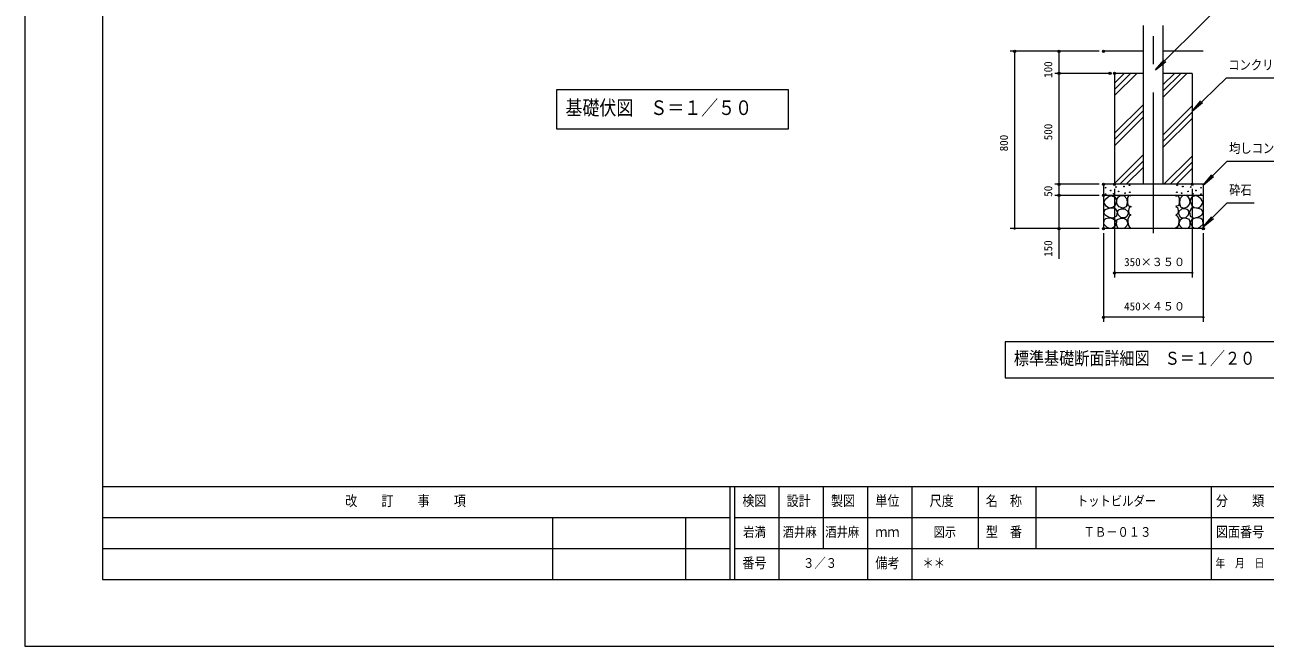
# Model space of a CAD drawing. Units: millimetres on the paper, scale 1:50, with parts at other scales. Extents: x 0 to 420, y -297 to 594.
# Drawn here: x 0 to 279.7, y -297 to -156.9 of the extents above; entities that cross this region are included whole.
import ezdxf
from ezdxf.enums import TextEntityAlignment as Align

# ---------------------------------------------------------------- set-up
doc = ezdxf.new("R2010")
doc.units = ezdxf.units.MM
doc.header["$PDMODE"] = 32
doc.header["$PDSIZE"] = 0.5
doc.linetypes.add('USER1', pattern=[50.8, 31.75, -6.35, 6.35, -6.35])
for name, color, linetype, lineweight in [('DEFPOINTS_4', 7, 'Continuous', 9), ('LY_1', 7, 'Continuous', 9), ('LY_2', 7, 'Continuous', 9)]:
    doc.layers.add(name, color=color, linetype=linetype, lineweight=lineweight)
doc.styles.add('ＭＳ ゴシック', font='')
doc.styles.get('ＭＳ ゴシック').set_extended_font_data('MS Gothic')

# ---------------------------------------------------------------- blocks, each defined once
blk = doc.blocks.new('-000-_DOTSMALL')
at = {"color": 7, "linetype": 'Continuous', "lineweight": 9}
blk.add_circle((0, 0), 0.0625, dxfattribs=at)
blk.add_circle((0, 0), 0.0625, dxfattribs=at)

msp = doc.modelspace()

# ---------------------------------------------------------------- linework, layer by layer
at = {"layer": 'DEFPOINTS_4'}
for p, q in [((0, 0), (0, -297)), ((243.238, -192.847), (243.238, -202.847)), ((265.738, -192.847), (265.738, -202.847)), ((0, -297), (420, -297))]:
    msp.add_line(p, q, dxfattribs=at)
at = {"layer": 'LY_1'}
for p, q in [((17.5, -15), (17.5, -282)), ((17.5, -261), (402.5, -261)), ((159, -261), (159, -282)), ((160, -261), (160, -282)), ((170, -261), (170, -275)), ((180, -261), (180, -275)), ((190, -261), (190, -282)), ((200, -261), (200, -275)), ((215, -261), (215, -275)), ((267.5, -261), (267.5, -282)), ((215, -268), (332.5, -268)), ((160, -275), (402.5, -275)), ((200, -275), (200, -282)), ((17.5, -282), (402.5, -282))]:
    msp.add_line(p, q, dxfattribs=at)
at = {"layer": 'LY_1', "lineweight": 18}
for p, q in [((172.196, -171.568), (119.896, -171.568)), ((119.896, -171.568), (119.896, -180.368)), ((172.196, -180.368), (172.196, -171.568)), ((119.896, -180.368), (172.196, -180.368)), ((228, -261), (228, -275)), ((17.5, -268), (159, -268)), ((119, -268), (119, -282)), ((149, -268), (149, -282)), ((160, -268), (215, -268)), ((17.5, -275), (159, -275)), ((170, -275), (170, -282))]:
    msp.add_line(p, q, dxfattribs=at)
at = {"layer": 'LY_2', "lineweight": 18}
for p, q in [((267.213, -154.862), (255.001, -167.073)), ((232.238, -162.847), (222.238, -162.847)), ((223.238, -202.847), (223.238, -162.847)), ((242.238, -162.847), (232.238, -162.847)), ((233.238, -167.847), (233.238, -162.847)), ((255.001, -167.073), (256.93, -164.775)), ((255.001, -167.073), (257.299, -165.145)), ((244.738, -167.847), (232.238, -167.847)), ((233.238, -192.847), (233.238, -167.847)), ((245.738, -172.86), (250.751, -167.847)), ((245.738, -171.445), (249.336, -167.847)), ((245.738, -170.031), (247.922, -167.847)), ((256.715, -173.196), (262.064, -167.847)), ((256.715, -171.782), (260.65, -167.847)), ((256.715, -170.367), (259.236, -167.847)), ((270.963, -168.837), (263.238, -176.334)), ((270.963, -168.837), (288.963, -168.837)), ((245.738, -181.345), (252.26, -174.822)), ((256.715, -181.681), (263.238, -175.159)), ((263.238, -176.334), (265.201, -174.065)), ((263.238, -176.334), (265.565, -174.44)), ((245.738, -182.759), (252.26, -176.237)), ((245.738, -184.173), (252.26, -177.651)), ((256.715, -183.095), (263.238, -176.573)), ((256.715, -184.509), (263.238, -177.987)), ((245.738, -192.659), (252.26, -186.136)), ((256.863, -192.847), (263.238, -186.472)), ((246.964, -192.847), (252.26, -187.55)), ((248.378, -192.847), (252.26, -188.964)), ((258.278, -192.847), (263.238, -187.886)), ((259.692, -192.847), (263.238, -189.301)), ((271.147, -187.618), (265.738, -193.027)), ((271.147, -187.618), (295.147, -187.618)), ((242.238, -192.847), (232.238, -192.847)), ((233.238, -195.347), (233.238, -192.847)), ((265.738, -193.027), (267.666, -190.729)), ((265.738, -193.027), (268.036, -191.099)), ((242.238, -195.347), (232.238, -195.347)), ((233.238, -202.847), (233.238, -195.347)), ((245.738, -193.847), (245.738, -213.847)), ((263.238, -193.847), (263.238, -213.847)), ((271.147, -197.054), (265.738, -202.463)), ((271.147, -197.054), (277.191, -197.054)), ((265.738, -202.463), (267.666, -200.165)), ((265.738, -202.463), (268.036, -200.535)), ((232.238, -202.847), (222.238, -202.847)), ((242.238, -202.847), (232.238, -202.847)), ((233.238, -209.638), (233.238, -202.847)), ((243.238, -203.847), (243.238, -223.847)), ((265.738, -203.847), (265.738, -223.847)), ((263.238, -212.847), (245.738, -212.847)), ((265.738, -222.847), (243.238, -222.847)), ((287.888, -228.358), (221.088, -228.358)), ((221.088, -228.358), (221.088, -236.491)), ((221.088, -236.491), (287.888, -236.491))]:
    msp.add_line(p, q, dxfattribs=at)
at = {"layer": 'LY_2'}
for p, q in [((252.26, -192.847), (252.26, -157.04)), ((256.715, -192.847), (256.715, -157.04)), ((252.26, -162.847), (243.238, -162.847)), ((265.738, -162.847), (256.715, -162.847)), ((245.738, -167.847), (245.738, -192.847)), ((252.26, -167.847), (245.738, -167.847)), ((263.238, -167.847), (256.715, -167.847)), ((263.238, -167.847), (263.238, -192.847)), ((243.238, -192.847), (243.238, -202.847)), ((265.738, -192.847), (243.238, -192.847)), ((265.738, -192.847), (265.738, -202.847)), ((265.738, -195.347), (243.238, -195.347)), ((243.705, -196.214), (244.303, -195.707)), ((244.303, -195.707), (244.991, -195.381)), ((244.991, -195.381), (245.806, -195.725)), ((245.806, -195.725), (246.075, -196.187)), ((246.331, -196.151), (246.641, -195.694)), ((246.641, -195.694), (247.086, -195.396)), ((247.086, -195.396), (247.928, -195.439)), ((247.928, -195.439), (248.51, -196.129)), ((248.981, -195.399), (248.655, -195.907)), ((249.452, -195.562), (248.981, -195.399)), ((259.524, -195.562), (259.995, -195.399)), ((259.995, -195.399), (260.321, -195.907)), ((261.048, -195.439), (260.466, -196.129)), ((261.89, -195.396), (261.048, -195.439)), ((262.335, -195.694), (261.89, -195.396)), ((262.645, -196.151), (262.335, -195.694)), ((263.17, -195.725), (262.901, -196.187)), ((263.985, -195.381), (263.17, -195.725)), ((264.673, -195.707), (263.985, -195.381)), ((265.271, -196.214), (264.673, -195.707)), ((243.288, -196.939), (243.705, -196.214)), ((243.814, -197.754), (243.288, -196.939)), ((243.288, -199.239), (243.632, -198.551)), ((243.632, -198.551), (244.502, -198.261)), ((244.484, -198.206), (243.814, -197.754)), ((245.317, -198.08), (244.484, -198.206)), ((244.502, -198.261), (245.236, -198.126)), ((245.236, -198.126), (245.878, -198.225)), ((245.842, -197.645), (245.317, -198.08)), ((246.15, -196.721), (245.842, -197.645)), ((245.878, -198.225), (246.367, -199.076)), ((246.075, -196.187), (246.15, -196.721)), ((246.18, -196.906), (246.331, -196.151)), ((246.387, -197.467), (246.18, -196.906)), ((246.806, -197.92), (246.387, -197.467)), ((246.715, -198.6), (247.237, -198.394)), ((247.582, -198.265), (246.806, -197.92)), ((247.237, -198.394), (248.057, -198.394)), ((248.337, -197.92), (247.582, -198.265)), ((248.057, -198.394), (248.704, -198.955)), ((248.596, -197.1), (248.337, -197.92)), ((248.51, -196.129), (248.596, -197.1)), ((248.655, -195.907), (248.691, -196.721)), ((248.691, -196.721), (248.727, -197.663)), ((248.727, -197.663), (249.47, -197.88)), ((249.053, -198.08), (248.872, -198.732)), ((249.452, -197.899), (249.053, -198.08)), ((260.249, -197.663), (259.506, -197.88)), ((259.524, -197.899), (259.923, -198.08)), ((259.923, -198.08), (260.104, -198.732)), ((260.285, -196.721), (260.249, -197.663)), ((260.919, -198.394), (260.272, -198.955)), ((260.321, -195.907), (260.285, -196.721)), ((260.466, -196.129), (260.38, -197.1)), ((260.38, -197.1), (260.639, -197.92)), ((260.639, -197.92), (261.394, -198.265)), ((261.739, -198.394), (260.919, -198.394)), ((261.394, -198.265), (262.17, -197.92)), ((262.26, -198.6), (261.739, -198.394)), ((262.17, -197.92), (262.589, -197.467)), ((262.589, -197.467), (262.796, -196.906)), ((263.098, -198.225), (262.609, -199.076)), ((262.796, -196.906), (262.645, -196.151)), ((262.901, -196.187), (262.826, -196.721)), ((262.826, -196.721), (263.134, -197.645)), ((263.74, -198.126), (263.098, -198.225)), ((263.134, -197.645), (263.659, -198.08)), ((263.659, -198.08), (264.492, -198.206)), ((264.474, -198.261), (263.74, -198.126)), ((265.344, -198.551), (264.474, -198.261)), ((264.492, -198.206), (265.162, -197.754)), ((265.162, -197.754), (265.688, -196.939)), ((265.688, -196.939), (265.271, -196.214)), ((265.688, -199.239), (265.344, -198.551)), ((243.524, -199.712), (243.288, -199.239)), ((243.288, -201.828), (243.361, -200.977)), ((243.361, -200.977), (243.802, -200.596)), ((243.995, -200.072), (243.524, -199.712)), ((243.802, -200.596), (244.393, -200.434)), ((244.628, -200.343), (243.995, -200.072)), ((244.393, -200.434), (244.909, -200.449)), ((245.371, -200.488), (244.628, -200.343)), ((244.909, -200.449), (245.407, -200.615)), ((246.15, -200.036), (245.371, -200.488)), ((245.407, -200.615), (245.891, -200.955)), ((245.891, -200.955), (246.15, -201.412)), ((246.367, -199.076), (246.15, -200.036)), ((246.159, -201.5), (246.331, -200.81)), ((246.331, -200.81), (246.979, -200.53)), ((246.396, -198.955), (246.715, -198.6)), ((246.569, -199.71), (246.396, -198.955)), ((247.216, -200.422), (246.569, -199.71)), ((246.979, -200.53), (247.777, -200.486)), ((248.143, -200.379), (247.216, -200.422)), ((247.777, -200.486), (248.467, -200.875)), ((248.532, -200.077), (248.143, -200.379)), ((248.467, -200.875), (248.769, -201.673)), ((248.812, -199.451), (248.532, -200.077)), ((248.704, -198.955), (248.812, -199.451)), ((248.745, -200.669), (248.709, -201.394)), ((249.09, -199.981), (248.745, -200.669)), ((248.872, -198.732), (248.981, -199.547)), ((248.981, -199.547), (249.434, -199.764)), ((249.452, -199.764), (249.09, -199.981)), ((259.524, -199.764), (259.886, -199.981)), ((259.995, -199.547), (259.542, -199.764)), ((259.886, -199.981), (260.23, -200.669)), ((260.104, -198.732), (259.995, -199.547)), ((260.272, -198.955), (260.164, -199.451)), ((260.164, -199.451), (260.444, -200.077)), ((260.509, -200.875), (260.207, -201.673)), ((260.23, -200.669), (260.267, -201.394)), ((260.444, -200.077), (260.833, -200.379)), ((261.199, -200.486), (260.509, -200.875)), ((260.833, -200.379), (261.76, -200.422)), ((261.997, -200.53), (261.199, -200.486)), ((261.76, -200.422), (262.407, -199.71)), ((262.645, -200.81), (261.997, -200.53)), ((262.58, -198.955), (262.26, -198.6)), ((262.407, -199.71), (262.58, -198.955)), ((262.609, -199.076), (262.826, -200.036)), ((262.817, -201.5), (262.645, -200.81)), ((262.826, -200.036), (263.605, -200.488)), ((263.085, -200.955), (262.826, -201.412)), ((263.569, -200.615), (263.085, -200.955)), ((264.067, -200.449), (263.569, -200.615)), ((263.605, -200.488), (264.348, -200.343)), ((264.583, -200.434), (264.067, -200.449)), ((264.348, -200.343), (264.981, -200.072)), ((265.174, -200.596), (264.583, -200.434)), ((264.981, -200.072), (265.452, -199.712)), ((265.615, -200.977), (265.174, -200.596)), ((265.452, -199.712), (265.688, -199.239)), ((265.688, -201.828), (265.615, -200.977)), ((265.738, -202.847), (243.238, -202.847)), ((243.995, -202.535), (243.288, -201.828)), ((244.61, -202.788), (243.995, -202.535)), ((245.299, -202.77), (244.61, -202.788)), ((245.769, -202.335), (245.299, -202.77)), ((246.15, -201.412), (245.769, -202.335)), ((246.219, -202.241), (246.159, -201.5)), ((246.59, -202.773), (246.219, -202.241)), ((247.173, -202.816), (246.59, -202.773)), ((247.992, -202.708), (247.173, -202.816)), ((248.51, -202.234), (247.992, -202.708)), ((248.769, -201.673), (248.51, -202.234)), ((248.709, -201.394), (248.89, -202.118)), ((248.89, -202.118), (249.144, -202.517)), ((249.144, -202.517), (249.488, -202.752)), ((259.832, -202.517), (259.488, -202.752)), ((260.086, -202.118), (259.832, -202.517)), ((260.267, -201.394), (260.086, -202.118)), ((260.207, -201.673), (260.466, -202.234)), ((260.466, -202.234), (260.984, -202.708)), ((260.984, -202.708), (261.803, -202.816)), ((261.803, -202.816), (262.386, -202.773)), ((262.386, -202.773), (262.757, -202.241)), ((262.757, -202.241), (262.817, -201.5)), ((262.826, -201.412), (263.207, -202.335)), ((263.207, -202.335), (263.677, -202.77)), ((263.677, -202.77), (264.366, -202.788)), ((264.366, -202.788), (264.981, -202.535)), ((264.981, -202.535), (265.688, -201.828))]:
    msp.add_line(p, q, dxfattribs=at)
at = {"layer": 'LY_2', "linetype": 'USER1', "lineweight": 18}
msp.add_line((254.488, -203.87), (254.488, -157.04), dxfattribs=at)
at = {"layer": 'LY_2'}
for centre in [(249.117, -193.074), (259.859, -193.074), (243.722, -193.616), (243.722, -195.061), (244.884, -194.235), (245.581, -194.984), (246.071, -193.461), (246.665, -194.442), (247.852, -193.332), (248.11, -194.855), (249.194, -194.648), (259.782, -194.648), (260.866, -194.855), (261.124, -193.332), (262.311, -194.442), (262.905, -193.461), (263.395, -194.984), (264.092, -194.235), (265.254, -193.616), (265.254, -195.061)]:
    msp.add_circle(centre, 0.0774, dxfattribs=at)
for p in [(223.238, -162.847), (233.238, -162.847), (233.238, -162.847), (243.238, -162.847), (233.238, -167.847), (244.738, -167.847), (245.738, -167.847), (233.238, -192.847), (233.238, -192.847), (243.238, -192.847), (245.738, -192.847), (263.238, -192.847), (233.238, -195.347), (233.238, -195.347), (243.238, -195.347), (233.238, -202.847), (243.238, -202.847), (243.238, -202.847), (265.738, -202.847), (245.738, -212.847), (243.238, -222.847)]:
    msp.add_point(p, dxfattribs=at)

# ---------------------------------------------------------------- block references
at = {"layer": 'LY_2', "xscale": 2.32, "yscale": 2.32}
for p, rotation in [((223.238, -162.847), 90), ((233.238, -162.847), 90), ((233.238, -167.847), 90), ((233.238, -167.847), 270), ((233.238, -192.847), 90), ((233.238, -192.847), 270), ((233.238, -195.347), 90), ((233.238, -195.347), 270), ((223.238, -202.847), 270), ((233.238, -202.847), 270), ((245.738, -212.847), 180), ((243.238, -222.847), 180)]:
    msp.add_blockref('-000-_DOTSMALL', p, dxfattribs=dict(at, rotation=rotation))
for p in [(263.238, -212.847), (265.738, -222.847)]:
    msp.add_blockref('-000-_DOTSMALL', p, dxfattribs=at)

# ---------------------------------------------------------------- texts
at = {"layer": 'LY_1', "style": 'ＭＳ ゴシック', "width": 0.85}
for s, height, p in [('基礎伏図\u3000Ｓ＝１／５０', 3.299, (121.921, -178.218)), ('改\u3000\u3000訂\u3000\u3000事\u3000\u3000項', 2.346, (72.25, -266.1)), ('検図', 2.346, (161.8, -266.1)), ('設計', 2.346, (171.8, -266.1)), ('製図', 2.346, (181.8, -266.1)), ('単位', 2.346, (191.8, -266.1)), ('尺度', 2.346, (204.05, -266.1)), ('名\u3000称', 2.346, (216.7, -266.1)), ('トットビルダー', 2.199, (237.25, -266)), ('分\u3000\u3000類', 2.346, (268.6, -266.1)), ('岩満', 2.199, (162, -273)), ('酒井麻', 2.199, (170.917, -273)), ('酒井麻', 2.199, (180.5, -273)), ('ｍｍ', 2.346, (191.8, -273.1)), ('図示', 2.199, (204.917, -273)), ('型\u3000番', 2.346, (216.7, -273.1)), ('ＴＢ－０１３', 2.199, (238.75, -273)), ('図面番号', 2.346, (268.6, -273.1)), ('番号', 2.346, (161.8, -280.1)), ('３／３', 2.199, (175.5, -280)), ('備考', 2.346, (191.8, -280.1)), ('＊＊', 2.199, (202.417, -280)), ('年\u3000月\u3000日', 1.906, (268.5, -279.8))]:
    msp.add_text(s, height=height, dxfattribs=at).set_placement(p, align=Align.BOTTOM_LEFT)
at = {"layer": 'LY_2', "style": 'ＭＳ ゴシック', "width": 0.85}
for s, height, p in [('コンクリート', 2.199, (271.379, -167.687)), ('均しコンクリート', 2.199, (271.564, -186.468)), ('砕石', 2.199, (271.608, -195.904)), ('標準基礎断面詳細図\u3000Ｓ＝１／２０', 2.933, (223.044, -234.424))]:
    msp.add_text(s, height=height, dxfattribs=at).set_placement(p, align=Align.BOTTOM_LEFT)
at = {"layer": 'LY_2', "style": 'ＭＳ ゴシック'}
for s, p in [('100', (232.238, -168.864)), ('500', (232.238, -182.93)), ('800', (222.238, -185.43)), ('50', (232.238, -195.669)), ('150', (232.238, -209.217))]:
    msp.add_text(s, height=1.833, rotation=90, dxfattribs=at).set_placement(p, align=Align.BOTTOM_LEFT)
for s, p in [('350×３５０', (247.896, -211.847)), ('450×４５０', (247.896, -221.847))]:
    msp.add_text(s, height=1.833, dxfattribs=at).set_placement(p, align=Align.BOTTOM_LEFT)

doc.saveas('drawing.dxf')
